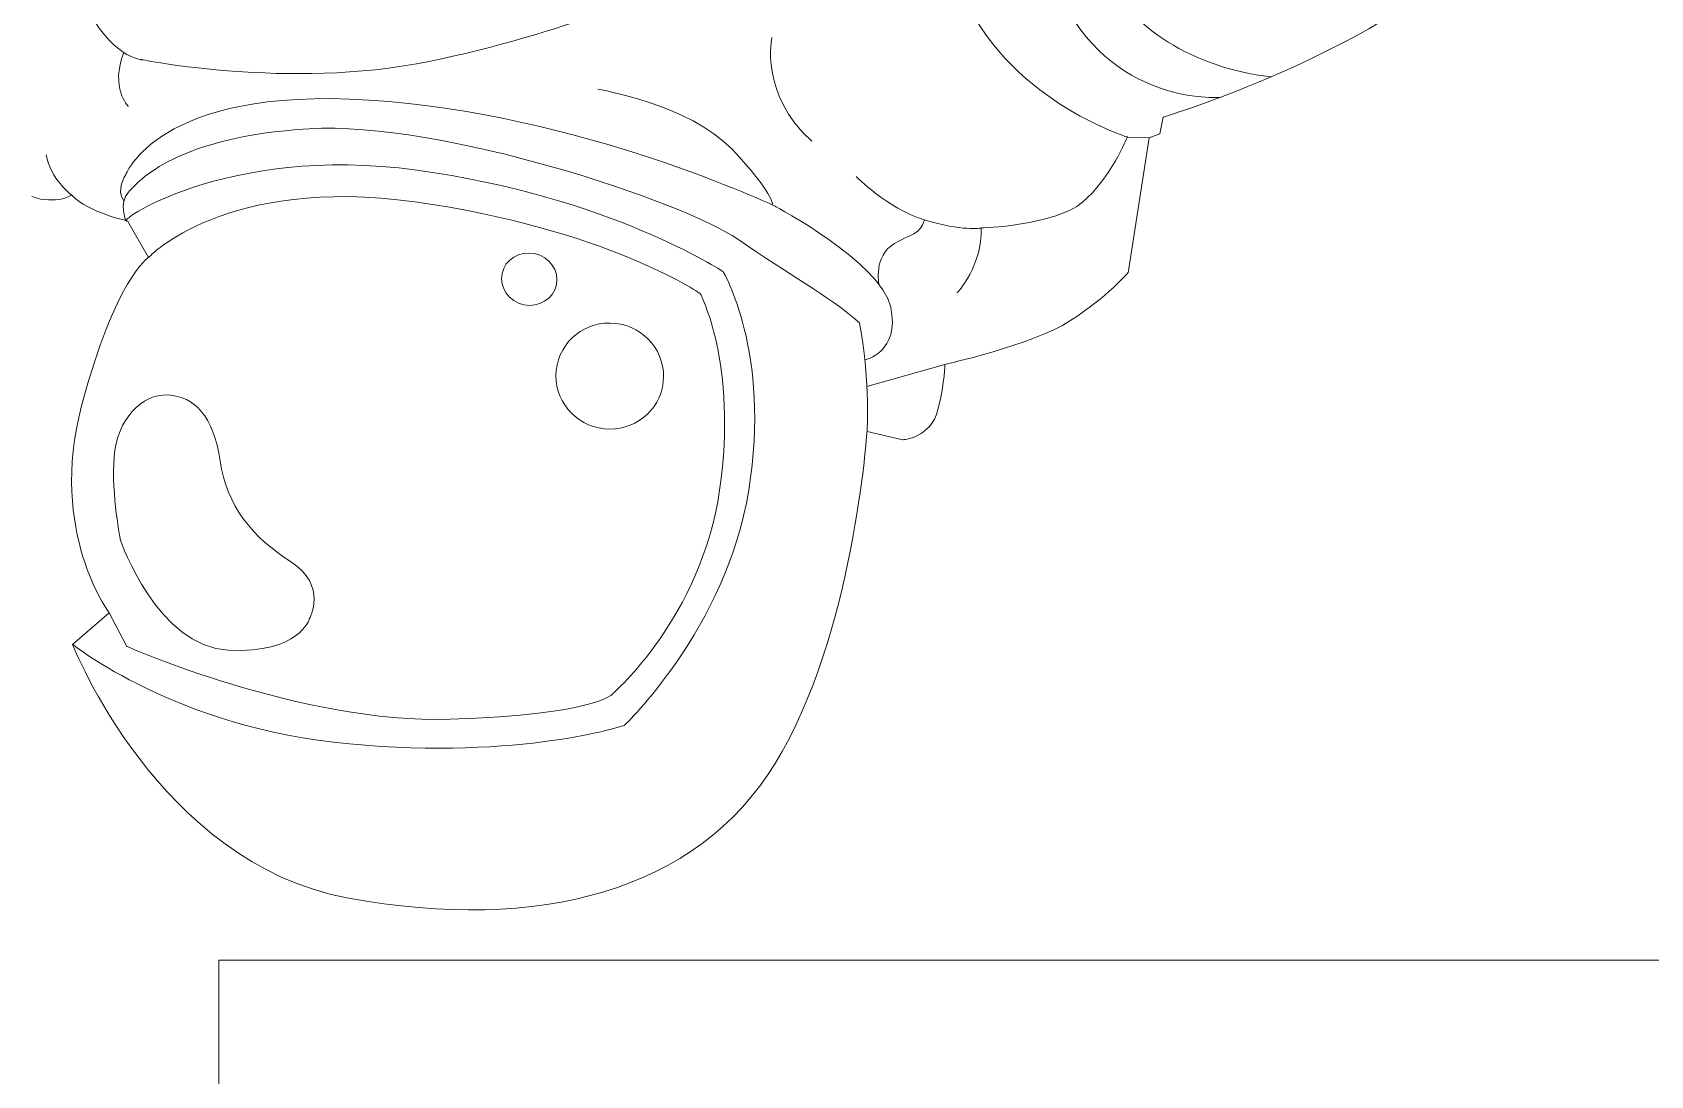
# Model space of a CAD drawing. Header units: centimetres. Extents: x -65 to 125, y -59 to 116.
# Drawn here: x 14.856 to 19.406, y 2.059 to 4.994 of the extents above; entities that cross this region are included whole.
import ezdxf

# ---------------------------------------------------------------- set-up
doc = ezdxf.new("R2010")
doc.units = ezdxf.units.CM
doc.header["$MEASUREMENT"] = 0
doc.layers.add('layer 1', color=7, linetype='Continuous')

msp = doc.modelspace()

# ---------------------------------------------------------------- linework, layer by layer
at = {"layer": 'layer 1', "color": 250, "lineweight": 9}
msp.add_open_spline([(-27.41654, 31.46228), (-27.41654, 31.46228), (26.77014, 31.46228), (26.77014, 31.46228), (26.77014, 31.46228), (26.77014, 31.46228), (26.77014, -20.81939), (26.77014, -20.81939), (26.77014, -20.81939), (26.77014, -20.81939), (-27.41654, -20.81939), (-27.41654, -20.81939), (-27.41654, -20.81939), (-27.41654, -20.81939), (-27.41654, 31.46228), (-27.41654, 31.46228)], degree=3, knots=[0, 0, 0, 0, 0.2, 0.2, 0.2, 0.2, 0.4, 0.4, 0.4, 0.4, 0.6, 0.6, 0.6, 0.6, 1, 1, 1, 1], dxfattribs=at)
at = {"layer": 'layer 1', "color": 242, "lineweight": 9}
for points in [[(18.33811, 4.86902), (18.11381, 4.89505), (17.94622, 5.01229), (17.87775, 5.1439)], [(18.1936, 4.81081), (18.1936, 4.81081), (17.88284, 4.78879), (17.74151, 5.10922)], [(16.93514, 4.97999), (16.93514, 4.97999), (16.89939, 4.82103), (17.04728, 4.68797)], [(15.12542, 4.78594), (15.12542, 4.78594), (15.07394, 4.83842), (15.11282, 4.93749)], [(16.44612, 4.83422), (16.44612, 4.83422), (16.70423, 4.79053), (16.82227, 4.66608)], [(17.9964, 4.69709), (17.9964, 4.69709), (17.93478, 4.69959), (17.93478, 4.69959)], [(14.96629, 4.53626), (14.96629, 4.53626), (14.90556, 4.58287), (14.89496, 4.64957)], [(17.17184, 4.58912), (17.17184, 4.58912), (17.25849, 4.4994), (17.36415, 4.46664)], [(15.11891, 4.46494), (15.11891, 4.46494), (15.0971, 4.51221), (15.12622, 4.54478)], [(17.45575, 4.261), (17.45575, 4.261), (17.52851, 4.33949), (17.52345, 4.44372)], [(17.23637, 4.28501), (17.23637, 4.28501), (17.21984, 4.36567), (17.2798, 4.39996)], [(16.2378, 4.22794), (16.27997, 4.21908), (16.32091, 4.24407), (16.32925, 4.28375)], [(17.19649, 4.07246), (17.19649, 4.07246), (17.2965, 4.09457), (17.26916, 4.22106)], [(17.20263, 3.87094), (17.20263, 3.87094), (17.21346, 4.00065), (17.18143, 4.17737)], [(17.42117, 4.06008), (17.42117, 4.06008), (17.2025, 3.99769), (17.2025, 3.99769)], [(16.44862, 3.88118), (16.53047, 3.86398), (16.61055, 3.91539), (16.62749, 3.99599)], [(15.10408, 3.56353), (15.10408, 3.56353), (15.20783, 3.26507), (15.40754, 3.25592)], [(15.07199, 3.36089), (15.07199, 3.36089), (15.12137, 3.26675), (15.12137, 3.26675)], [(14.96898, 3.27234), (14.96898, 3.27234), (15.26069, 3.03704), (15.74716, 2.99225)]]:
    msp.add_open_spline(points, degree=3, dxfattribs=at)
for points, knots in [([(15.16246, 4.91763), (15.16246, 4.91763), (15.16246, 4.91763), (15.16246, 4.91763), (15.16246, 4.91763), (15.16246, 4.91763), (15.57721, 4.83281), (15.96656, 4.91159), (15.96656, 4.91159), (15.96656, 4.91159), (15.96656, 4.91159), (15.96656, 4.91159), (15.96656, 4.91159), (16.35591, 4.99037), (16.65062, 5.12656), (16.65062, 5.12656)], [0, 0, 0, 0, 0.2, 0.2, 0.2, 0.2, 0.4, 0.4, 0.4, 0.4, 0.6, 0.6, 0.6, 0.6, 1, 1, 1, 1]), ([(17.93478, 4.69959), (17.93478, 4.69959), (17.93478, 4.69959), (17.93478, 4.69959), (17.93478, 4.69959), (17.93478, 4.69959), (17.59028, 4.80604), (17.46574, 5.11708)], [0, 0, 0, 0, 0.3333333, 0.3333333, 0.3333333, 0.3333333, 1, 1, 1, 1]), ([(14.9998, 5.08076), (14.9998, 5.08076), (14.9998, 5.08076), (14.9998, 5.08076), (14.9998, 5.08076), (15.07856, 4.92002), (15.16246, 4.91763), (15.16246, 4.91763)], [0, 0, 0, 0, 0.3333333, 0.3333333, 0.3333333, 0.3333333, 1, 1, 1, 1]), ([(15.80199, 4.8037), (15.80199, 4.8037), (15.80199, 4.8037), (15.80199, 4.8037), (15.80199, 4.8037), (15.2052, 4.84236), (15.11726, 4.59122), (15.11726, 4.59122)], [0, 0, 0, 0, 0.3333333, 0.3333333, 0.3333333, 0.3333333, 1, 1, 1, 1]), ([(16.94432, 4.50503), (16.94432, 4.50503), (16.94432, 4.50503), (16.94432, 4.50503), (16.94432, 4.50503), (16.94432, 4.50503), (16.39877, 4.76504), (15.80199, 4.8037)], [0, 0, 0, 0, 0.3333333, 0.3333333, 0.3333333, 0.3333333, 1, 1, 1, 1]), ([(15.63376, 4.72299), (15.63376, 4.72299), (15.63376, 4.72299), (15.63376, 4.72299), (15.63376, 4.72299), (16.00547, 4.7457), (16.68994, 4.51628), (16.83924, 4.41223)], [0, 0, 0, 0, 0.3333333, 0.3333333, 0.3333333, 0.3333333, 1, 1, 1, 1]), ([(15.12622, 4.54478), (15.12622, 4.54478), (15.12622, 4.54478), (15.12622, 4.54478), (15.12622, 4.54478), (15.15534, 4.57735), (15.26206, 4.70029), (15.63376, 4.72299)], [0, 0, 0, 0, 0.3333333, 0.3333333, 0.3333333, 0.3333333, 1, 1, 1, 1]), ([(17.52345, 4.44372), (17.52345, 4.44372), (17.52345, 4.44372), (17.52345, 4.44372), (17.52345, 4.44372), (17.52345, 4.44372), (17.73007, 4.45071), (17.80834, 4.51632), (17.80834, 4.51632), (17.80834, 4.51632), (17.80834, 4.51632), (17.80834, 4.51632), (17.80834, 4.51632), (17.88661, 4.58193), (17.93478, 4.69959), (17.93478, 4.69959)], [0, 0, 0, 0, 0.2, 0.2, 0.2, 0.2, 0.4, 0.4, 0.4, 0.4, 0.6, 0.6, 0.6, 0.6, 1, 1, 1, 1]), ([(15.93639, 4.60661), (15.93639, 4.60661), (15.93639, 4.60661), (15.93639, 4.60661), (15.93639, 4.60661), (15.39396, 4.68074), (15.07625, 4.45108), (15.12341, 4.46395)], [0, 0, 0, 0, 0.3333333, 0.3333333, 0.3333333, 0.3333333, 1, 1, 1, 1]), ([(16.82227, 4.66608), (16.82227, 4.66608), (16.82227, 4.66608), (16.82227, 4.66608), (16.82227, 4.66608), (16.94031, 4.54163), (16.93689, 4.50849), (16.93689, 4.50849)], [0, 0, 0, 0, 0.3333333, 0.3333333, 0.3333333, 0.3333333, 1, 1, 1, 1]), ([(16.79783, 4.32124), (16.79783, 4.32124), (16.79783, 4.32124), (16.79783, 4.32124), (16.79783, 4.32124), (16.79783, 4.32124), (16.47883, 4.53248), (15.93639, 4.60661)], [0, 0, 0, 0, 0.3333333, 0.3333333, 0.3333333, 0.3333333, 1, 1, 1, 1]), ([(15.11726, 4.59122), (15.11726, 4.59122), (15.11726, 4.59122), (15.11726, 4.59122), (15.11726, 4.59122), (15.11726, 4.59122), (15.08961, 4.55164), (15.11314, 4.52)], [0, 0, 0, 0, 0.3333333, 0.3333333, 0.3333333, 0.3333333, 1, 1, 1, 1]), ([(15.93166, 4.51731), (15.93166, 4.51731), (15.93166, 4.51731), (15.93166, 4.51731), (15.93166, 4.51731), (15.39869, 4.59179), (15.18271, 4.36122), (15.18271, 4.36122)], [0, 0, 0, 0, 0.3333333, 0.3333333, 0.3333333, 0.3333333, 1, 1, 1, 1]), ([(16.73332, 4.25975), (16.73332, 4.25975), (16.73332, 4.25975), (16.73332, 4.25975), (16.73332, 4.25975), (16.73332, 4.25975), (16.46464, 4.44282), (15.93166, 4.51731)], [0, 0, 0, 0, 0.3333333, 0.3333333, 0.3333333, 0.3333333, 1, 1, 1, 1]), ([(17.26916, 4.22106), (17.26916, 4.22106), (17.26916, 4.22106), (17.26916, 4.22106), (17.26916, 4.22106), (17.24181, 4.34755), (16.94432, 4.50503), (16.94432, 4.50503)], [0, 0, 0, 0, 0.3333333, 0.3333333, 0.3333333, 0.3333333, 1, 1, 1, 1]), ([(17.2798, 4.39996), (17.2798, 4.39996), (17.2798, 4.39996), (17.2798, 4.39996), (17.2798, 4.39996), (17.33976, 4.43426), (17.34821, 4.42427), (17.36415, 4.46664)], [0, 0, 0, 0, 0.3333333, 0.3333333, 0.3333333, 0.3333333, 1, 1, 1, 1]), ([(17.36415, 4.46664), (17.36415, 4.46664), (17.36415, 4.46664), (17.36415, 4.46664), (17.36415, 4.46664), (17.46981, 4.43389), (17.52345, 4.44372), (17.52345, 4.44372)], [0, 0, 0, 0, 0.3333333, 0.3333333, 0.3333333, 0.3333333, 1, 1, 1, 1]), ([(16.268, 4.37165), (16.268, 4.37165), (16.268, 4.37165), (16.268, 4.37165), (16.268, 4.37165), (16.22584, 4.38051), (16.1849, 4.35552), (16.17656, 4.31584), (16.17656, 4.31584), (16.17656, 4.31584), (16.17656, 4.31584), (16.17656, 4.31584), (16.17656, 4.31584), (16.16822, 4.27616), (16.19564, 4.2368), (16.2378, 4.22794)], [0, 0, 0, 0, 0.2, 0.2, 0.2, 0.2, 0.4, 0.4, 0.4, 0.4, 0.6, 0.6, 0.6, 0.6, 1, 1, 1, 1]), ([(16.32925, 4.28375), (16.32925, 4.28375), (16.32925, 4.28375), (16.32925, 4.28375), (16.32925, 4.28375), (16.33759, 4.32343), (16.31016, 4.36279), (16.268, 4.37165)], [0, 0, 0, 0, 0.3333333, 0.3333333, 0.3333333, 0.3333333, 1, 1, 1, 1]), ([(16.83924, 4.41223), (16.83924, 4.41223), (16.83924, 4.41223), (16.83924, 4.41223), (16.83924, 4.41223), (16.98853, 4.30817), (17.08213, 4.26271), (17.18143, 4.17737)], [0, 0, 0, 0, 0.3333333, 0.3333333, 0.3333333, 0.3333333, 1, 1, 1, 1]), ([(16.87014, 3.70583), (16.87014, 3.70583), (16.87014, 3.70583), (16.87014, 3.70583), (16.87014, 3.70583), (16.93334, 4.09581), (16.79783, 4.32124), (16.79783, 4.32124)], [0, 0, 0, 0, 0.3333333, 0.3333333, 0.3333333, 0.3333333, 1, 1, 1, 1]), ([(16.78823, 3.70661), (16.78823, 3.70661), (16.78823, 3.70661), (16.78823, 3.70661), (16.78823, 3.70661), (16.83986, 4.06386), (16.73332, 4.25975), (16.73332, 4.25975)], [0, 0, 0, 0, 0.3333333, 0.3333333, 0.3333333, 0.3333333, 1, 1, 1, 1]), ([(16.50997, 4.17309), (16.50997, 4.17309), (16.50997, 4.17309), (16.50997, 4.17309), (16.50997, 4.17309), (16.42812, 4.19029), (16.34804, 4.13888), (16.3311, 4.05828)], [0, 0, 0, 0, 0.3333333, 0.3333333, 0.3333333, 0.3333333, 1, 1, 1, 1]), ([(16.62749, 3.99599), (16.62749, 3.99599), (16.62749, 3.99599), (16.62749, 3.99599), (16.62749, 3.99599), (16.64443, 4.0766), (16.59182, 4.15589), (16.50997, 4.17309)], [0, 0, 0, 0, 0.3333333, 0.3333333, 0.3333333, 0.3333333, 1, 1, 1, 1]), ([(16.3311, 4.05828), (16.3311, 4.05828), (16.3311, 4.05828), (16.3311, 4.05828), (16.3311, 4.05828), (16.31416, 3.97767), (16.36678, 3.89838), (16.44862, 3.88118)], [0, 0, 0, 0, 0.3333333, 0.3333333, 0.3333333, 0.3333333, 1, 1, 1, 1]), ([(15.23723, 3.97399), (15.23723, 3.97399), (15.23723, 3.97399), (15.23723, 3.97399), (15.23723, 3.97399), (15.16301, 3.97786), (15.09392, 3.90562), (15.08568, 3.79951)], [0, 0, 0, 0, 0.3333333, 0.3333333, 0.3333333, 0.3333333, 1, 1, 1, 1]), ([(15.38347, 3.78851), (15.38347, 3.78851), (15.38347, 3.78851), (15.38347, 3.78851), (15.38347, 3.78851), (15.36535, 3.91423), (15.31144, 3.97011), (15.23723, 3.97399)], [0, 0, 0, 0, 0.3333333, 0.3333333, 0.3333333, 0.3333333, 1, 1, 1, 1]), ([(15.08568, 3.79951), (15.08568, 3.79951), (15.08568, 3.79951), (15.08568, 3.79951), (15.08568, 3.79951), (15.07744, 3.69339), (15.10408, 3.56353), (15.10408, 3.56353)], [0, 0, 0, 0, 0.3333333, 0.3333333, 0.3333333, 0.3333333, 1, 1, 1, 1]), ([(15.58187, 3.50532), (15.58187, 3.50532), (15.58187, 3.50532), (15.58187, 3.50532), (15.58187, 3.50532), (15.47632, 3.57205), (15.4016, 3.66279), (15.38347, 3.78851)], [0, 0, 0, 0, 0.3333333, 0.3333333, 0.3333333, 0.3333333, 1, 1, 1, 1]), ([(16.48857, 3.13418), (16.48857, 3.13418), (16.48857, 3.13418), (16.48857, 3.13418), (16.48857, 3.13418), (16.48857, 3.13418), (16.7366, 3.34935), (16.78823, 3.70661)], [0, 0, 0, 0, 0.3333333, 0.3333333, 0.3333333, 0.3333333, 1, 1, 1, 1]), ([(16.52012, 3.04435), (16.52012, 3.04435), (16.52012, 3.04435), (16.52012, 3.04435), (16.52012, 3.04435), (16.52012, 3.04435), (16.80694, 3.31584), (16.87014, 3.70583)], [0, 0, 0, 0, 0.3333333, 0.3333333, 0.3333333, 0.3333333, 1, 1, 1, 1]), ([(15.63475, 3.34415), (15.63475, 3.34415), (15.63475, 3.34415), (15.63475, 3.34415), (15.63475, 3.34415), (15.63475, 3.34415), (15.68742, 3.43859), (15.58187, 3.50532)], [0, 0, 0, 0, 0.3333333, 0.3333333, 0.3333333, 0.3333333, 1, 1, 1, 1]), ([(15.40754, 3.25592), (15.40754, 3.25592), (15.40754, 3.25592), (15.40754, 3.25592), (15.40754, 3.25592), (15.60725, 3.24677), (15.63475, 3.34415), (15.63475, 3.34415)], [0, 0, 0, 0, 0.3333333, 0.3333333, 0.3333333, 0.3333333, 1, 1, 1, 1]), ([(15.12137, 3.26675), (15.12137, 3.26675), (15.12137, 3.26675), (15.12137, 3.26675), (15.12137, 3.26675), (15.12137, 3.26675), (15.61358, 3.04843), (16.0302, 3.0617)], [0, 0, 0, 0, 0.3333333, 0.3333333, 0.3333333, 0.3333333, 1, 1, 1, 1]), ([(16.0302, 3.0617), (16.0302, 3.0617), (16.0302, 3.0617), (16.0302, 3.0617), (16.0302, 3.0617), (16.44681, 3.07497), (16.48857, 3.13418), (16.48857, 3.13418)], [0, 0, 0, 0, 0.3333333, 0.3333333, 0.3333333, 0.3333333, 1, 1, 1, 1]), ([(15.74716, 2.99225), (15.74716, 2.99225), (15.74716, 2.99225), (15.74716, 2.99225), (15.74716, 2.99225), (16.23363, 2.94746), (16.52012, 3.04435), (16.52012, 3.04435)], [0, 0, 0, 0, 0.3333333, 0.3333333, 0.3333333, 0.3333333, 1, 1, 1, 1])]:
    msp.add_open_spline(points, degree=3, knots=knots, dxfattribs=at)
at = {"layer": 'layer 1', "color": 142, "lineweight": 9}
for points in [[(18.03567, 4.75567), (18.03567, 4.75567), (18.03567, 4.75567), (18.03567, 4.75567), (18.03567, 4.75567), (18.03567, 4.75567), (18.49673, 4.89678), (18.79367, 5.12159)], [(18.02632, 4.7084), (18.02632, 4.7084), (18.02632, 4.7084), (18.02632, 4.7084), (18.02632, 4.7084), (18.02632, 4.7084), (18.03567, 4.75567), (18.03567, 4.75567)], [(17.93667, 4.31809), (17.93667, 4.31809), (17.93667, 4.31809), (17.93667, 4.31809), (17.93667, 4.31809), (17.93667, 4.31809), (17.99639, 4.69708), (17.99639, 4.69708)], [(17.99639, 4.69708), (17.99639, 4.69708), (17.99639, 4.69708), (17.99639, 4.69708), (17.99639, 4.69708), (17.99639, 4.69708), (18.02632, 4.7084), (18.02632, 4.7084)], [(15.12341, 4.46395), (15.12341, 4.46395), (15.12341, 4.46395), (15.12341, 4.46395), (15.12341, 4.46395), (15.12341, 4.46395), (15.01384, 4.4864), (14.96629, 4.53626)], [(15.18271, 4.36122), (15.18271, 4.36122), (15.18271, 4.36122), (15.18271, 4.36122), (15.18271, 4.36122), (15.18271, 4.36122), (15.12341, 4.46395), (15.12341, 4.46395)], [(14.99414, 3.94365), (14.99414, 3.94365), (14.99414, 3.94365), (14.99414, 3.94365), (14.99414, 3.94365), (15.08761, 4.29914), (15.18271, 4.36122), (15.18271, 4.36122)], [(17.77335, 4.18242), (17.77335, 4.18242), (17.77335, 4.18242), (17.77335, 4.18242), (17.77335, 4.18242), (17.87909, 4.25047), (17.93667, 4.31809), (17.93667, 4.31809)], [(17.42117, 4.06007), (17.42117, 4.06007), (17.42117, 4.06007), (17.42117, 4.06007), (17.42117, 4.06007), (17.42117, 4.06007), (17.66761, 4.11438), (17.77335, 4.18242)], [(17.40216, 3.93336), (17.40216, 3.93336), (17.40216, 3.93336), (17.40216, 3.93336), (17.40216, 3.93336), (17.42274, 4.01461), (17.42117, 4.06007), (17.42117, 4.06007)], [(17.30332, 3.84803), (17.30332, 3.84803), (17.30332, 3.84803), (17.30332, 3.84803), (17.30332, 3.84803), (17.30332, 3.84803), (17.38157, 3.85211), (17.40216, 3.93336)], [(16.94418, 2.937), (16.94418, 2.937), (16.94418, 2.937), (16.94418, 2.937), (16.94418, 2.937), (17.16502, 3.2962), (17.20263, 3.87094), (17.20263, 3.87094)], [(17.20263, 3.87094), (17.20263, 3.87094), (17.20263, 3.87094), (17.20263, 3.87094), (17.20263, 3.87094), (17.20263, 3.87094), (17.30332, 3.84803), (17.30332, 3.84803)], [(14.96898, 3.27235), (14.96898, 3.27235), (14.96898, 3.27235), (14.96898, 3.27235), (14.96898, 3.27235), (14.96898, 3.27235), (15.20866, 2.65576), (15.74502, 2.55828)], [(15.74502, 2.55828), (15.74502, 2.55828), (15.74502, 2.55828), (15.74502, 2.55828), (15.74502, 2.55828), (16.28139, 2.46081), (16.72333, 2.57778), (16.94418, 2.937)]]:
    msp.add_open_spline(points, degree=3, knots=[0, 0, 0, 0, 0.3333333, 0.3333333, 0.3333333, 0.3333333, 1, 1, 1, 1], dxfattribs=at)
for points in [[(14.96629, 4.53626), (14.96629, 4.53626), (14.9241, 4.50801), (14.85413, 4.53209)], [(15.07199, 3.36089), (15.07199, 3.36089), (14.90068, 3.58815), (14.99414, 3.94365)], [(15.07199, 3.36089), (15.07199, 3.36089), (14.96898, 3.27235), (14.96898, 3.27235)]]:
    msp.add_open_spline(points, degree=3, dxfattribs=at)
at = {"layer": 'layer 1', "color": 250, "lineweight": 9}
for points in [[(15.38047, 2.38379), (15.38047, 2.38379), (15.38047, 0.95224), (15.38047, 0.95224)], [(20.03048, 2.38379), (20.03048, 2.38379), (15.38047, 2.38379), (15.38047, 2.38379)]]:
    msp.add_open_spline(points, degree=3, dxfattribs=at)

doc.saveas('drawing.dxf')
